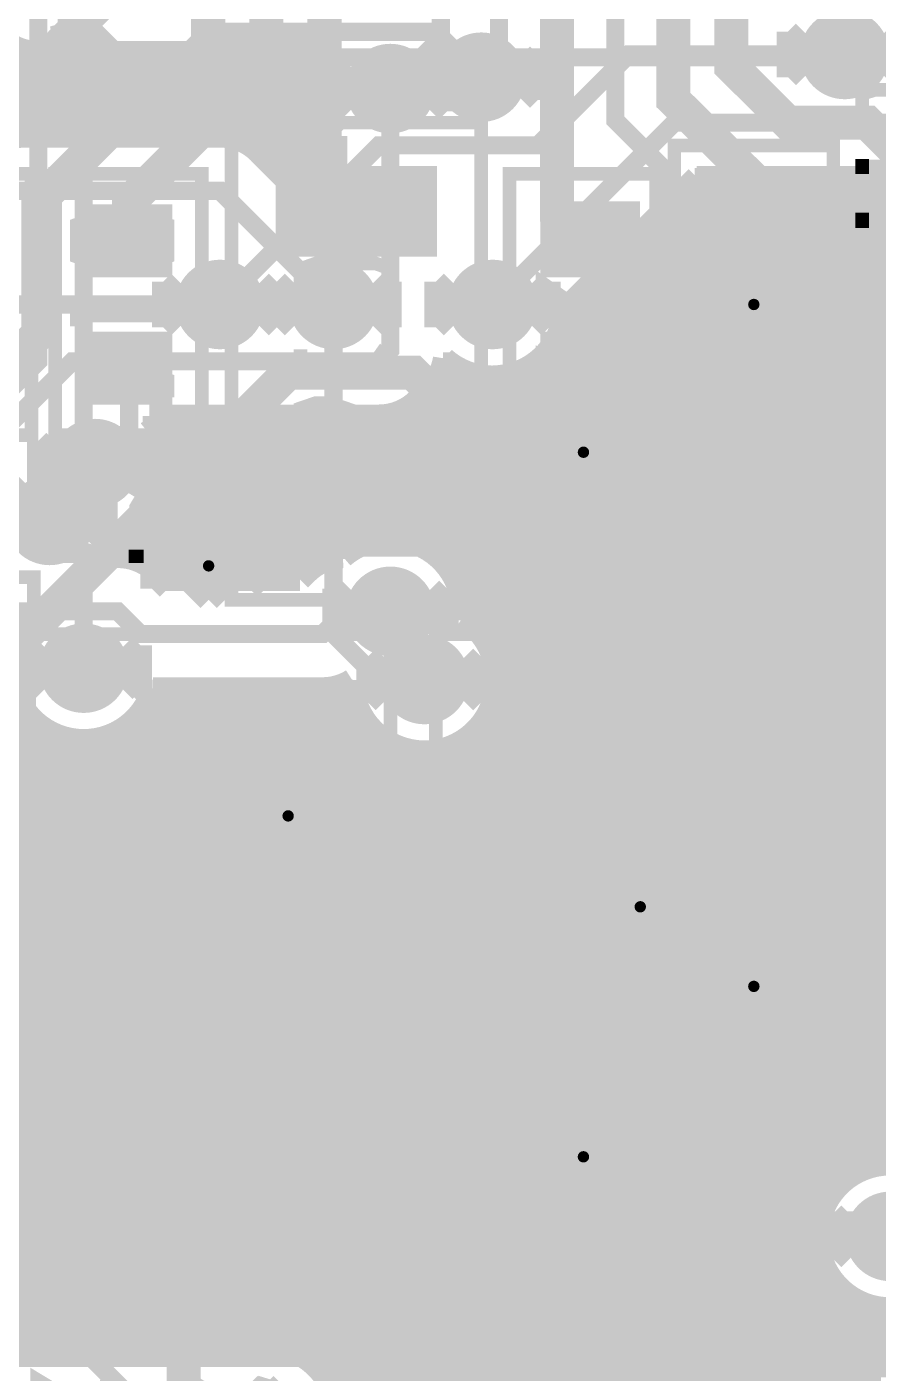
# Model space of a CAD drawing. Extents: x -10 to 131, y -93 to 209.
# Drawn here: x 27.43 to 36.95, y 7.74 to 22.79 of the extents above; entities that cross this region are included whole.
import ezdxf

# ---------------------------------------------------------------- set-up
doc = ezdxf.new("R2010")
doc.units = 0
doc.header["$MEASUREMENT"] = 0
doc.layers.get('0').update_dxf_attribs({"linetype": 'CONTINUOUS'})
for name, color, linetype in [('22-303-0_AST', 7, 'CONTINUOUS'), ('22-303-0_BOT', 2, 'CONTINUOUS'), ('22-303-0_DRD', 6, 'CONTINUOUS'), ('22-303-0_DRL', 1, 'CONTINUOUS'), ('22-303-0_GND', 3, 'CONTINUOUS'), ('22-303-0_IN1', 10, 'CONTINUOUS'), ('22-303-0_SMT', 9, 'CONTINUOUS'), ('22-303-0_SPT', 11, 'CONTINUOUS'), ('22-303-0_SST', 8, 'CONTINUOUS'), ('22-303-0_TOP', 15, 'CONTINUOUS'), ('THRUHOLE_TAP', 2, 'CONTINUOUS')]:
    doc.layers.add(name, color=color, linetype=linetype)

# ---------------------------------------------------------------- blocks, each defined once
blk = doc.blocks.new('ROUND_70')
at = {"const_width": 0.29972}
blk.add_lwpolyline([(-0.14986, 0, 1), (0.14986, 0, 1)], format="xyb", close=True, dxfattribs=at)
blk = doc.blocks.new('ROUND_116')
at = {"const_width": 0.10033}
blk.add_lwpolyline([(-0.050164, 0, 1), (0.050164, 0, 1)], format="xyb", close=True, dxfattribs=at)
blk = doc.blocks.new('ROUND_117')
at = {"const_width": 0.10033}
blk.add_lwpolyline([(-0.050164, 0, 1), (0.050164, 0, 1)], format="xyb", close=True, dxfattribs=at)
blk = doc.blocks.new('ROUND_98')
at = {"const_width": 0.50038}
blk.add_lwpolyline([(-0.25019, 0, 1), (0.25019, 0, 1)], format="xyb", close=True, dxfattribs=at)
blk = doc.blocks.new('ROUND_100')
at = {"const_width": 0.50038}
blk.add_lwpolyline([(-0.25019, 0, 1), (0.25019, 0, 1)], format="xyb", close=True, dxfattribs=at)
blk = doc.blocks.new('ROUND_101')
at = {"const_width": 0.0635}
blk.add_lwpolyline([(-0.03175, 0, 1), (0.03175, 0, 1)], format="xyb", close=True, dxfattribs=at)
blk = doc.blocks.new('RECTANGLE_3')
blk.add_solid([(0.4826, 0.4064), (0.4826, -0.4064), (-0.4826, 0.4064), (-0.4826, -0.4064)])
blk = doc.blocks.new('RECTANGLE_6')
blk.add_solid([(0.63627, 0.51308), (0.63627, -0.51308), (-0.63627, 0.51308), (-0.63627, -0.51308)])
blk = doc.blocks.new('RECTANGLE_8')
blk.add_solid([(0.9017, 0.508), (0.9017, -0.508), (-0.9017, 0.508), (-0.9017, -0.508)])
blk = doc.blocks.new('RECTANGLE_17')
blk.add_solid([(0.635, 0.508), (0.635, -0.508), (-0.635, 0.508), (-0.635, -0.508)])
blk = doc.blocks.new('RECTANGLE_18')
blk.add_solid([(0.25019, 0.40005), (0.25019, -0.40005), (-0.25019, 0.40005), (-0.25019, -0.40005)])
blk = doc.blocks.new('ROUND_108')
at = {"const_width": 0.10033}
blk.add_lwpolyline([(-0.050164, 0, 1), (0.050164, 0, 1)], format="xyb", close=True, dxfattribs=at)

msp = doc.modelspace()

# ---------------------------------------------------------------- linework, layer by layer
at = {"layer": '22-303-0_AST'}
for points, const_width in [([(36.60902, 30.89402), (36.60902, 22.44598), (28.4861, 22.44598), (28.16098, 22.7711), (28.16098, 24.71928), (28.4861, 25.0444), (28.16098, 25.36952), (28.16098, 30.89402), (36.60902, 30.89402)], 0.20066), ([(32.512, 16.383), (32.512, 21.717), (29.718, 21.717), (29.718, 16.383), (32.512, 16.383)], 0.1524), ([(36.449, 17.907), (34.671, 17.907), (34.671, 21.463), (36.449, 21.463), (36.449, 17.907)], 0.1524), ([(25.8445, 21.1455), (25.8445, 18.2245), (27.4828, 18.2245), (27.4828, 21.1455), (25.8445, 21.1455)], 0.1524), ([(27.7495, 21.1455), (27.7495, 18.2245), (29.3878, 18.2245), (29.3878, 21.1455), (27.7495, 21.1455)], 0.1524), ([(32.8295, 21.1455), (32.8295, 18.2245), (34.4678, 18.2245), (34.4678, 21.1455), (32.8295, 21.1455)], 0.1524), ([(33.70326, 20.76196), (33.70326, 20.40636), (33.8709, 20.28952), (34.04108, 20.28952), (34.21126, 20.40636), (34.21126, 20.76196), (33.19526, 20.76196)], 0.1524), ([(28.1559, 20.16252), (27.98826, 20.22094), (27.98826, 20.57654), (28.1559, 20.63496), (28.83408, 20.63496), (29.00426, 20.57654), (29.00426, 20.22094), (28.83408, 20.16252)], 0.1524), ([(35.23234, 20.13458), (35.06216, 20.193), (35.06216, 20.5486), (35.23234, 20.60702), (35.91052, 20.60702), (36.07816, 20.5486), (36.07816, 20.193), (35.91052, 20.13458)], 0.1524), ([(33.70326, 20.46732), (33.19526, 20.28952)], 0.1524), ([(30.66034, 19.66722), (30.49016, 19.72564), (30.49016, 20.08124), (30.66034, 20.1422), (31.33598, 20.1422), (31.50616, 20.08124), (31.50616, 19.72564), (31.33598, 19.66722)], 0.1524), ([(33.19526, 19.45132), (33.19526, 19.92376), (33.8709, 19.45132), (34.04108, 19.45132), (34.21126, 19.50974), (34.21126, 19.86534), (34.04108, 19.92376)], 0.1524), ([(27.98826, 19.44116), (27.98826, 19.67992)], 0.1524), ([(27.98826, 19.56054), (29.00426, 19.56054), (28.83408, 19.67992)], 0.1524), ([(35.06216, 19.41322), (35.06216, 19.65198)], 0.1524), ([(35.06216, 19.5326), (36.07816, 19.5326), (35.91052, 19.65198)], 0.1524), ([(30.49016, 18.9484), (30.49016, 19.18462)], 0.1524), ([(30.49016, 19.06524), (31.50616, 19.06524), (31.33598, 19.18462)], 0.1524), ([(28.32608, 18.60296), (28.32608, 19.07794), (29.00426, 18.84172), (29.00426, 18.72234), (27.98826, 18.72234)], 0.1524), ([(33.19526, 18.61312), (33.19526, 19.08556), (33.8709, 18.61312), (34.04108, 18.61312), (34.21126, 18.67154), (34.21126, 19.02714), (34.04108, 19.08556)], 0.1524), ([(35.06216, 18.6944), (35.06216, 18.93062)], 0.1524), ([(35.06216, 18.81378), (36.07816, 18.81378), (35.91052, 18.93062)], 0.1524), ([(30.99816, 18.52422), (30.99816, 18.16862), (30.82798, 18.1102), (30.66034, 18.1102), (30.49016, 18.16862), (30.49016, 18.52422), (30.66034, 18.58264), (30.82798, 18.58264), (31.50616, 18.34642)], 0.1524), ([(31.496, 11.938), (26.924, 11.938), (26.924, 13.716), (27.178, 13.97), (26.924, 14.224), (26.924, 16.002), (31.496, 16.002), (31.496, 11.938)], 0.1524), ([(32.004, 16.002), (36.576, 16.002), (36.576, 14.224), (36.322, 13.97), (36.576, 13.716), (36.576, 11.938), (32.004, 11.938), (32.004, 16.002)], 0.1524), ([(28.55214, 14.63802), (28.38196, 14.5796), (28.38196, 14.34338), (28.55214, 14.28242), (28.71978, 14.16558), (29.22778, 14.16558), (29.39796, 14.224), (29.39796, 14.5796), (29.22778, 14.63802), (28.55214, 14.63802)], 0.1524), ([(28.71978, 14.4018), (28.38196, 14.16558)], 0.1524), ([(34.10204, 14.3256), (33.93186, 14.26464), (33.93186, 14.02842), (34.10204, 13.97), (34.26968, 13.85062), (34.77768, 13.85062), (34.94786, 13.90904), (34.94786, 14.26464), (34.77768, 14.3256), (34.10204, 14.3256)], 0.1524), ([(34.26968, 14.08684), (33.93186, 13.85062)], 0.1524), ([(28.55214, 13.79982), (28.38196, 13.7414), (28.38196, 13.3858), (28.55214, 13.32738), (28.88996, 13.32738), (29.06014, 13.44422), (29.06014, 13.79982), (29.39796, 13.79982), (29.39796, 13.32738)], 0.1524), ([(34.26968, 13.01242), (34.26968, 13.4874), (34.94786, 13.24864), (34.94786, 13.1318), (33.93186, 13.1318)], 0.1524), ([(32.766, 11.938), (34.544, 11.938), (34.544, 8.382), (32.766, 8.382), (32.766, 11.938)], 0.1524), ([(28.7655, 8.6995), (28.7655, 11.6205), (27.1272, 11.6205), (27.1272, 8.6995), (28.7655, 8.6995)], 0.1524), ([(29.0195, 11.6205), (29.0195, 8.6995), (30.6578, 8.6995), (30.6578, 11.6205), (29.0195, 11.6205)], 0.1524), ([(36.3855, 8.6995), (36.3855, 11.6205), (34.7472, 11.6205), (34.7472, 8.6995), (36.3855, 8.6995)], 0.1524), ([(29.89326, 11.36396), (29.89326, 11.00836), (30.0609, 10.89152), (30.23108, 10.89152), (30.40126, 11.00836), (30.40126, 11.36396), (29.38526, 11.36396)], 0.1524), ([(27.84856, 11.24966), (27.84856, 10.89406), (28.01874, 10.77468), (28.18892, 10.77468), (28.35656, 10.89406), (28.35656, 11.24966), (27.34056, 11.24966)], 0.1524), ([(35.59556, 11.24966), (35.59556, 10.89406), (35.76574, 10.77468), (35.93592, 10.77468), (36.10356, 10.89406), (36.10356, 11.24966), (35.08756, 11.24966)], 0.1524), ([(29.89326, 11.06932), (29.38526, 10.89152)], 0.1524), ([(27.84856, 10.95248), (27.34056, 10.77468)], 0.1524), ([(33.2613, 10.54862), (33.09366, 10.60958), (33.09366, 10.96518), (33.2613, 11.0236), (33.93948, 11.0236), (34.10966, 10.96518), (34.10966, 10.60958), (33.93948, 10.54862)], 0.1524), ([(35.59556, 10.95248), (35.08756, 10.77468)], 0.1524), ([(31.35122, 9.4615), (31.24962, 9.4615), (31.24962, 10.8585), (31.35122, 10.8585)], 0.20066), ([(32.14878, 10.8585), (32.25038, 10.8585), (32.25038, 9.4615), (32.14878, 9.4615)], 0.20066), ([(27.34056, 9.93648), (27.34056, 10.41146), (28.01874, 9.93648), (28.18892, 9.93648), (28.35656, 9.9949), (28.35656, 10.3505), (28.18892, 10.41146)], 0.1524), ([(29.38526, 10.05332), (29.38526, 10.52576), (30.0609, 10.05332), (30.23108, 10.05332), (30.40126, 10.11174), (30.40126, 10.46734), (30.23108, 10.52576)], 0.1524), ([(35.08756, 9.93648), (35.08756, 10.41146), (35.76574, 9.93648), (35.93592, 9.93648), (36.10356, 9.9949), (36.10356, 10.3505), (35.93592, 10.41146)], 0.1524), ([(33.09366, 9.8298), (33.09366, 10.06602)], 0.1524), ([(33.09366, 9.94918), (34.10966, 9.94918), (33.93948, 10.06602)], 0.1524), ([(31.24962, 9.76122), (31.24962, 9.86028), (32.25038, 9.86028), (32.25038, 9.76122), (31.24962, 9.76122)], 0.20066), ([(27.84856, 9.5123), (27.84856, 9.1567), (27.68092, 9.09828), (27.51074, 9.09828), (27.34056, 9.1567), (27.34056, 9.5123), (27.51074, 9.57326), (27.68092, 9.57326), (28.35656, 9.3345)], 0.1524), ([(29.5529, 9.68756), (29.38526, 9.62914), (29.38526, 9.27354), (29.5529, 9.21512), (29.89326, 9.21512), (30.0609, 9.33196), (30.0609, 9.68756), (30.40126, 9.68756), (30.40126, 9.21512)], 0.1524), ([(35.59556, 9.1567), (35.59556, 9.5123), (35.76574, 9.57326), (35.93592, 9.57326), (36.10356, 9.5123), (36.10356, 9.1567), (35.93592, 9.09828), (35.76574, 9.09828), (35.08756, 9.3345)], 0.1524), ([(33.60166, 9.05002), (33.7693, 8.9916), (33.93948, 8.9916), (34.10966, 9.05002), (34.10966, 9.40562), (33.93948, 9.46658), (33.7693, 9.46658), (33.60166, 9.40562), (33.60166, 9.05002), (33.43148, 8.9916), (33.2613, 8.9916), (33.09366, 9.05002), (33.09366, 9.40562), (33.2613, 9.46658), (33.43148, 9.46658), (33.60166, 9.40562)], 0.1524), ([(31.1785, 8.6868), (31.1785, 8.3312), (31.51632, 8.21436), (31.85668, 8.21436), (32.1945, 8.3312), (32.1945, 8.6868)], 0.1524), ([(31.1785, 8.62838), (32.1945, 8.62838)], 0.1524), ([(31.34868, 7.8486), (31.1785, 7.79018), (31.1785, 7.43458), (31.34868, 7.37616), (31.6865, 7.37616), (31.85668, 7.493), (31.85668, 7.8486), (32.1945, 7.8486), (32.1945, 7.37616)], 0.1524)]:
    msp.add_lwpolyline(points, dxfattribs=dict(at, const_width=const_width))
at = {"layer": '22-303-0_BOT'}
for points, const_width in [([(31.496, 16.256), (30.99308, 16.256), (30.73908, 16.002), (28.702, 16.002), (28.448, 16.256), (19.812, 16.256), (18.669, 17.399), (18.669, 23.241)], 0.2032), ([(30.76956, 22.4536), (24.7142, 22.4536)], 0.254), ([(27.4828, 22.50948), (27.4828, 21.5646)], 0.254), ([(30.7975, 22.5044), (27.559, 22.5044)], 0.254), ([(27.7114, 22.5044), (27.7114, 21.5646)], 0.254), ([(27.94, 22.5044), (27.94, 21.5646)], 0.254), ([(28.1686, 22.5044), (28.1686, 21.5646)], 0.254), ([(28.3972, 22.5044), (28.3972, 21.5646)], 0.254), ([(28.6258, 22.5044), (28.6258, 21.5646)], 0.254), ([(28.8544, 22.5044), (28.8544, 21.5646)], 0.254), ([(29.083, 22.5044), (29.083, 21.5646)], 0.254), ([(29.3116, 22.5044), (29.3116, 21.5646)], 0.254), ([(29.5402, 22.5044), (29.5402, 21.5646)], 0.254), ([(29.7688, 22.5044), (29.7688, 21.53666)], 0.254), ([(29.9974, 22.5044), (29.9974, 21.40966)], 0.254), ([(30.226, 22.5044), (30.226, 21.18106)], 0.254), ([(30.4546, 22.5044), (30.4546, 20.95246)], 0.254), ([(30.6832, 22.5044), (30.6832, 20.72386)], 0.254), ([(30.69844, 22.225), (25.01138, 22.225)], 0.254), ([(31.496, 22.098), (31.496, 19.177), (31.369, 19.05), (27.94, 19.05), (27.305, 18.415), (24.765, 18.415), (24.003, 19.177), (24.003, 21.336), (24.384, 21.717)], 0.2032), ([(30.69336, 21.9964), (25.14092, 21.9964)], 0.254), ([(30.7594, 21.7678), (25.18918, 21.7678)], 0.254), ([(37.846, 21.717), (34.671, 21.717), (32.639, 19.685)], 0.2032), ([(29.591, 21.5646), (26.035, 21.5646)], 0.254), ([(30.8864, 21.5392), (29.76372, 21.5392)], 0.254), ([(30.8864, 21.56714), (30.8864, 20.52066)], 0.254), ([(30.0228, 21.3868), (30.8864, 20.52066)], 0.254), ([(30.8864, 21.3106), (30.09646, 21.3106)], 0.254), ([(34.92246, 21.1074), (33.44418, 19.62912)], 0.254), ([(37.31514, 21.1074), (34.92246, 21.1074)], 0.254), ([(35.0266, 21.1074), (35.0266, -17.0815)], 0.254), ([(35.2552, 21.1074), (35.2552, -17.0815)], 0.254), ([(35.4838, 21.1074), (35.4838, -16.0782)], 0.254), ([(35.7124, 21.1074), (35.7124, -15.91056)], 0.254), ([(35.941, 21.1074), (35.941, -15.83944)], 0.254), ([(36.1696, 21.1074), (36.1696, -15.83436)], 0.254), ([(36.3982, 21.1074), (36.3982, 9.69772)], 0.254), ([(36.6268, 21.1074), (36.6268, 9.93648)], 0.254), ([(36.8554, 21.1074), (36.8554, 10.0457)], 0.254), ([(30.8864, 21.082), (30.32506, 21.082)], 0.254), ([(34.798, 20.9804), (34.798, -17.0815)], 0.254), ([(37.34562, 21.082), (34.89706, 21.082)], 0.254), ([(30.861, 19.685), (29.591, 20.955), (26.035, 20.955), (25.273, 20.193)], 0.2032), ([(30.8864, 20.8534), (30.55366, 20.8534)], 0.254), ([(40.04818, 20.8534), (34.66846, 20.8534)], 0.254), ([(34.5694, 20.7518), (34.5694, -17.0815)], 0.254), ([(30.8864, 20.6248), (30.78226, 20.6248)], 0.254), ([(34.3408, 20.5232), (34.3408, -17.0815)], 0.254), ([(39.82974, 20.6248), (34.43986, 20.6248)], 0.254), ([(39.73068, 20.3962), (34.21126, 20.3962)], 0.254), ([(34.1122, 20.2946), (34.1122, -17.0815)], 0.254), ([(33.8836, 20.066), (33.8836, -17.0815)], 0.254), ([(39.70528, 20.1676), (33.98266, 20.1676)], 0.254), ([(39.74592, 19.939), (33.75406, 19.939)], 0.254), ([(33.655, 19.8374), (33.655, -17.0815)], 0.254), ([(29.591, 19.685), (25.908, 19.685), (25.4, 19.177), (25.273, 19.177)], 0.2032), ([(39.8653, 19.7104), (33.52546, 19.7104)], 0.254), ([(38.05428, 19.4818), (33.42132, 19.4818)], 0.254), ([(33.4264, 19.50466), (33.4264, 2.72034)], 0.254), ([(37.81552, 19.2532), (33.32226, 19.2532)], 0.254), ([(32.17418, 19.0246), (32.08528, 19.0246)], 0.254), ([(37.7063, 19.0246), (33.10382, 19.0246)], 0.254), ([(33.1978, 19.1008), (33.1978, 3.12166)], 0.254), ([(32.0548, 18.93316), (32.0548, 16.83766)], 0.254), ([(32.2834, 18.95856), (32.2834, 16.43634)], 0.254), ([(32.512, 18.88744), (32.512, 15.99184)], 0.254), ([(32.7406, 18.88236), (32.7406, 3.3401)], 0.254), ([(32.9692, 18.9484), (32.9692, 3.2766)], 0.254), ([(31.9278, 18.7452), (31.8008, 18.6182)], 0.254), ([(37.67328, 18.796), (31.97098, 18.796)], 0.254), ([(37.7063, 18.5674), (31.73984, 18.5674)], 0.254), ([(31.8262, 18.6436), (31.8262, 16.9926)], 0.254), ([(31.369, 18.4404), (28.80106, 18.4404)], 0.254), ([(28.8544, 18.4404), (28.8544, 18.37182)], 0.254), ([(29.083, 18.4404), (29.083, 16.6116)], 0.254), ([(29.3116, 18.4404), (29.3116, 16.6116)], 0.254), ([(29.5402, 18.4404), (29.5402, 16.6116)], 0.254), ([(29.7688, 18.4404), (29.7688, 16.6116)], 0.254), ([(29.9974, 18.4404), (29.9974, 16.6116)], 0.254), ([(30.226, 18.4404), (30.226, 16.6116)], 0.254), ([(30.4546, 18.4404), (30.4546, 16.6116)], 0.254), ([(30.6832, 18.4404), (30.6832, 16.78178)], 0.254), ([(30.9118, 18.4404), (30.9118, 16.86052)], 0.254), ([(31.1404, 18.4404), (31.1404, 16.9799)], 0.254), ([(31.369, 18.4404), (31.369, 17.05356)], 0.254), ([(31.5976, 18.48358), (31.5976, 17.0561)], 0.254), ([(37.81552, 18.3388), (28.87726, 18.3388)], 0.254), ([(38.05428, 18.1102), (28.97632, 18.1102)], 0.254), ([(50.8508, 17.8816), (29.00172, 17.8816)], 0.254), ([(39.73576, 17.653), (28.96108, 17.653)], 0.254), ([(39.39794, 17.4244), (28.8417, 17.4244)], 0.254), ([(28.8544, 17.44218), (28.8544, 16.71066)], 0.254), ([(39.2557, 17.1958), (28.57754, 17.1958)], 0.254), ([(28.6258, 17.22374), (28.6258, 16.83766)], 0.254), ([(28.3972, 16.88846), (28.3972, 16.8656)], 0.254), ([(31.11246, 16.9672), (28.43276, 16.9672)], 0.254), ([(39.19982, 16.9672), (31.87954, 16.9672)], 0.254), ([(28.448, 16.8656), (28.3845, 16.8656)], 0.254), ([(30.6197, 16.7386), (28.81884, 16.7386)], 0.254), ([(39.21252, 16.7386), (32.1437, 16.7386)], 0.254), ([(28.8798, 16.6878), (28.95346, 16.6116)], 0.254), ([(30.48508, 16.6116), (28.95346, 16.6116)], 0.254), ([(30.56128, 16.6878), (30.48508, 16.6116)], 0.254), ([(39.29126, 16.51), (32.26308, 16.51)], 0.254), ([(39.47414, 16.2814), (32.30372, 16.2814)], 0.254), ([(52.6796, 16.0528), (32.45866, 16.0528)], 0.254), ([(52.9082, 15.8242), (32.6136, 15.8242)], 0.254), ([(43.22826, 15.5956), (32.6771, 15.5956)], 0.254), ([(30.73908, 15.3924), (28.8417, 15.3924)], 0.254), ([(28.8544, 15.3924), (28.8544, 7.9756)], 0.254), ([(29.083, 15.3924), (29.083, 7.9756)], 0.254), ([(29.3116, 15.3924), (29.3116, 7.9756)], 0.254), ([(29.5402, 15.3924), (29.5402, 7.9756)], 0.254), ([(29.7688, 15.3924), (29.7688, 7.9756)], 0.254), ([(29.9974, 15.3924), (29.9974, 8.0391)], 0.254), ([(30.226, 15.3924), (30.226, 8.03656)], 0.254), ([(30.4546, 15.3924), (30.4546, 7.9629)], 0.254), ([(30.6832, 15.3924), (30.6832, 7.79526)], 0.254), ([(30.9118, 15.4178), (30.9118, 6.26872)], 0.254), ([(31.07944, 15.367), (28.83408, 15.367)], 0.254), ([(41.40962, 15.367), (32.67456, 15.367)], 0.254), ([(27.4193, 15.1384), (22.15896, 15.1384)], 0.254), ([(31.15056, 15.1384), (28.7147, 15.1384)], 0.254), ([(31.1404, 15.16126), (31.1404, 3.83032)], 0.254), ([(41.2115, 15.1384), (32.6009, 15.1384)], 0.254), ([(27.4828, 15.0622), (27.4828, 7.9756)], 0.254), ([(28.6258, 15.0368), (28.6258, 7.9756)], 0.254), ([(32.512, 14.99362), (32.512, 3.5687)], 0.254), ([(27.68346, 14.9098), (22.01926, 14.9098)], 0.254), ([(27.7114, 14.89456), (27.7114, 7.9756)], 0.254), ([(27.94, 14.82344), (27.94, 7.9756)], 0.254), ([(28.1686, 14.81836), (28.1686, 7.9756)], 0.254), ([(28.3972, 14.8844), (28.3972, 7.9756)], 0.254), ([(31.3182, 14.9098), (28.45054, 14.9098)], 0.254), ([(31.369, 14.86662), (31.369, 4.0132)], 0.254), ([(32.2834, 14.7955), (32.2834, 3.90906)], 0.254), ([(41.1226, 14.9098), (32.43326, 14.9098)], 0.254), ([(41.10228, 14.6812), (22.10054, 14.6812)], 0.254), ([(31.5976, 14.73454), (31.5976, 4.09448)], 0.254), ([(31.8262, 14.68628), (31.8262, 4.10464)], 0.254), ([(32.0548, 14.7066), (32.0548, 4.04876)], 0.254), ([(41.15054, 14.4526), (22.3647, 14.4526)], 0.254), ([(41.28262, 14.224), (22.48408, 14.224)], 0.254), ([(41.57726, 13.9954), (22.52472, 13.9954)], 0.254), ([(42.9514, 13.7668), (22.49932, 13.7668)], 0.254), ([(42.9514, 13.5382), (22.40026, 13.5382)], 0.254), ([(42.9514, 13.3096), (22.18182, 13.3096)], 0.254), ([(42.9514, 13.081), (15.21206, 13.081)], 0.254), ([(42.9514, 12.8524), (14.98346, 12.8524)], 0.254), ([(42.9514, 12.6238), (14.75486, 12.6238)], 0.254), ([(42.9514, 12.3952), (14.46784, 12.3952)], 0.254), ([(39.03726, 12.1666), (13.64234, 12.1666)], 0.254), ([(38.74262, 11.938), (8.22706, 11.938)], 0.254), ([(38.61054, 11.7094), (8.45566, 11.7094)], 0.254), ([(38.56228, 11.4808), (8.68426, 11.4808)], 0.254), ([(38.5826, 11.2522), (8.91286, 11.2522)], 0.254), ([(38.6715, 11.0236), (9.14146, 11.0236)], 0.254), ([(38.86962, 10.795), (26.53284, 10.795)], 0.254), ([(42.9514, 10.5664), (26.7335, 10.5664)], 0.254), ([(42.9514, 10.3378), (26.8224, 10.3378)], 0.254), ([(42.9514, 10.1092), (26.84018, 10.1092)], 0.254), ([(36.55314, 9.8806), (26.79192, 9.8806)], 0.254), ([(36.37026, 9.652), (26.66238, 9.652)], 0.254), ([(36.29152, 9.4234), (26.3652, 9.4234)], 0.254), ([(36.27882, 9.1948), (23.31466, 9.1948)], 0.254), ([(36.3347, 8.9662), (23.4696, 8.9662)], 0.254), ([(36.3982, 8.84428), (36.3982, -15.9004)], 0.254), ([(36.47694, 8.7376), (23.5331, 8.7376)], 0.254), ([(36.6268, 8.60552), (36.6268, -16.0528)], 0.254), ([(36.81476, 8.509), (23.53056, 8.509)], 0.254), ([(36.8554, 8.4963), (36.8554, -16.45666)], 0.254), ([(42.9514, 8.2804), (23.4569, 8.2804)], 0.254), ([(42.9514, 8.0518), (23.28926, 8.0518)], 0.254), ([(29.76626, 7.9756), (23.19782, 7.9756)], 0.254), ([(42.9514, 7.8232), (30.65526, 7.8232)], 0.254)]:
    msp.add_lwpolyline(points, dxfattribs=dict(at, const_width=const_width))
at = {"layer": '22-303-0_BOT', "const_width": 0.254}
for points in [[(27.1272, 22.6822, 0.1989124), (27.559, 22.50334)], [(30.7975, 22.5044, 0.1325032), (30.68788, 22.098)], [(30.68828, 22.098, 0.181057), (30.88687, 21.56755)], [(30.0228, 21.3868, 0.1989124), (29.591, 21.56566)], [(30.0228, 21.3868, 0.1989124), (29.591, 21.56566)], [(32.639, 18.87728, 0.394063), (33.44418, 19.62912)], [(31.9278, 18.7452, 0.1589511), (32.09935, 19.08281)], [(32.09798, 19.08302, 0.1851004), (32.639, 18.87563)], [(31.369, 18.4404, 0.1989118), (31.80005, 18.61895)], [(31.369, 18.4404, 0.1989118), (31.80005, 18.61895)], [(29.00172, 17.907, 0.1822016), (28.80077, 18.44014)], [(28.48356, 17.15262, 0.3105145), (29.00172, 17.907)], [(28.3845, 16.8656, 0.0948738), (28.48522, 17.15237)], [(31.496, 17.06372, 0.1810574), (30.96555, 16.86513)], [(32.30372, 16.256, 0.4142136), (31.496, 17.06372)], [(28.8798, 16.6878, 0.1989124), (28.448, 16.86666)], [(28.8798, 16.6878, 0.1989124), (28.448, 16.86666)], [(30.96514, 16.8656, 0.1870361), (30.56157, 16.6875)], [(30.96514, 16.8656, 0.1870361), (30.56157, 16.6875)], [(32.68472, 15.494, 0.2609961), (32.2989, 16.18277)], [(32.30118, 16.18234, 0.0228111), (32.30454, 16.256)], [(27.25928, 15.621, 0.4142136), (28.067, 14.81328)], [(28.067, 14.81328, 0.33246), (28.8417, 15.3924)], [(30.73908, 15.3924, 0.1439411), (31.06898, 15.48938)], [(30.73908, 15.3924, 0.1439411), (31.06898, 15.48938)], [(31.06928, 15.48892, 0.4123734), (31.877, 14.68628)], [(31.877, 14.68628, 0.4142136), (32.68472, 15.494)], [(37.084, 10.07872, 0.4142136), (36.27628, 9.271)], [(36.27628, 9.271, 0.4142136), (37.084, 8.46328)], [(30.099, 8.04672, 0.1064716), (29.76648, 7.9751)], [(30.90672, 7.239, 0.4142136), (30.099, 8.04672)]]:
    msp.add_lwpolyline(points, format="xyb", dxfattribs=at)
at = {"layer": '22-303-0_DRD', "const_width": 0.254}
for points in [[(35.941, 22.225), (36.576, 22.86)], [(36.576, 22.86), (37.211, 22.225)], [(31.877, 21.971), (32.512, 22.606)], [(32.512, 22.606), (33.147, 21.971)], [(35.941, 22.733), (35.941, 22.225)], [(36.576, 22.098), (35.941, 22.733)], [(37.211, 22.733), (36.576, 22.098)], [(30.861, 21.844), (31.496, 22.479)], [(31.496, 22.479), (32.131, 21.844)], [(31.877, 22.479), (31.877, 21.971)], [(32.512, 21.844), (31.877, 22.479)], [(33.147, 22.479), (32.512, 21.844)], [(33.147, 21.971), (33.147, 22.479)], [(30.861, 22.352), (30.861, 21.844)], [(31.496, 21.717), (30.861, 22.352)], [(32.131, 22.352), (31.496, 21.717)], [(32.131, 21.844), (32.131, 22.352)], [(28.956, 19.431), (29.591, 20.066)], [(29.591, 20.066), (30.226, 19.431)], [(30.226, 19.431), (30.861, 20.066)], [(30.861, 20.066), (31.496, 19.431)], [(32.004, 19.431), (32.639, 20.066)], [(32.639, 20.066), (33.274, 19.431)], [(34.925, 19.431), (35.56, 20.066)], [(34.925, 19.431), (35.56, 20.066)], [(34.925, 19.431), (35.56, 20.066)], [(35.56, 20.066), (36.195, 19.431)], [(35.56, 20.066), (36.195, 19.431)], [(35.56, 20.066), (36.195, 19.431)], [(28.956, 19.939), (28.956, 19.431)], [(29.591, 19.304), (28.956, 19.939)], [(30.226, 19.939), (29.591, 19.304)], [(30.226, 19.431), (30.226, 19.939)], [(30.226, 19.939), (30.226, 19.431)], [(30.861, 19.304), (30.226, 19.939)], [(31.496, 19.939), (30.861, 19.304)], [(31.496, 19.431), (31.496, 19.939)], [(32.004, 19.939), (32.004, 19.431)], [(32.639, 19.304), (32.004, 19.939)], [(33.274, 19.939), (32.639, 19.304)], [(33.274, 19.431), (33.274, 19.939)], [(34.925, 19.939), (34.925, 19.431)], [(35.56, 19.304), (34.925, 19.939)], [(34.925, 19.939), (34.925, 19.431)], [(35.56, 19.304), (34.925, 19.939)], [(34.925, 19.939), (34.925, 19.431)], [(35.56, 19.304), (34.925, 19.939)], [(36.195, 19.939), (35.56, 19.304)], [(36.195, 19.939), (35.56, 19.304)], [(36.195, 19.939), (35.56, 19.304)], [(36.195, 19.431), (36.195, 19.939)], [(36.195, 19.431), (36.195, 19.939)], [(36.195, 19.431), (36.195, 19.939)], [(33.02, 17.78), (33.655, 18.415)], [(33.02, 17.78), (33.655, 18.415)], [(33.655, 18.415), (34.29, 17.78)], [(33.655, 18.415), (34.29, 17.78)], [(27.559, 17.653), (28.194, 18.288)], [(28.194, 18.288), (28.829, 17.653)], [(33.02, 18.288), (33.02, 17.78)], [(33.655, 17.653), (33.02, 18.288)], [(33.02, 18.288), (33.02, 17.78)], [(33.655, 17.653), (33.02, 18.288)], [(34.29, 18.288), (33.655, 17.653)], [(34.29, 18.288), (33.655, 17.653)], [(34.29, 17.78), (34.29, 18.288)], [(34.29, 17.78), (34.29, 18.288)], [(27.559, 18.161), (27.559, 17.653)], [(28.194, 17.526), (27.559, 18.161)], [(28.829, 18.161), (28.194, 17.526)], [(28.829, 17.653), (28.829, 18.161)], [(27.051, 17.018), (27.686, 17.653)], [(27.686, 17.653), (28.321, 17.018)], [(27.686, 16.891), (27.051, 17.526)], [(28.321, 17.526), (27.686, 16.891)], [(28.321, 17.018), (28.321, 17.526)], [(28.829, 16.51), (29.464, 17.145)], [(28.829, 16.51), (29.464, 17.145)], [(28.829, 16.51), (29.464, 17.145)], [(29.464, 17.145), (30.099, 16.51)], [(29.464, 17.145), (30.099, 16.51)], [(29.464, 17.145), (30.099, 16.51)], [(28.829, 17.018), (28.829, 16.51)], [(29.464, 16.383), (28.829, 17.018)], [(28.829, 17.018), (28.829, 16.51)], [(29.464, 16.383), (28.829, 17.018)], [(28.829, 17.018), (28.829, 16.51)], [(29.464, 16.383), (28.829, 17.018)], [(30.099, 17.018), (29.464, 16.383)], [(30.099, 17.018), (29.464, 16.383)], [(30.099, 17.018), (29.464, 16.383)], [(30.099, 16.51), (30.099, 17.018)], [(30.099, 16.51), (30.099, 17.018)], [(30.099, 16.51), (30.099, 17.018)], [(30.861, 16.002), (31.496, 16.637)], [(31.496, 16.637), (32.131, 16.002)], [(30.861, 16.51), (30.861, 16.002)], [(31.496, 15.875), (30.861, 16.51)], [(32.131, 16.51), (31.496, 15.875)], [(32.131, 16.002), (32.131, 16.51)], [(27.432, 15.367), (28.067, 16.002)], [(28.067, 16.002), (28.702, 15.367)], [(27.432, 15.875), (27.432, 15.367)], [(28.067, 15.24), (27.432, 15.875)], [(28.702, 15.875), (28.067, 15.24)], [(28.702, 15.367), (28.702, 15.875)], [(31.242, 15.24), (31.877, 15.875)], [(31.877, 15.875), (32.512, 15.24)], [(31.242, 15.748), (31.242, 15.24)], [(31.877, 15.113), (31.242, 15.748)], [(32.512, 15.748), (31.877, 15.113)], [(32.512, 15.24), (32.512, 15.748)], [(29.718, 13.716), (30.353, 14.351)], [(29.718, 13.716), (30.353, 14.351)], [(30.353, 14.351), (30.988, 13.716)], [(30.353, 14.351), (30.988, 13.716)], [(29.718, 14.224), (29.718, 13.716)], [(30.353, 13.589), (29.718, 14.224)], [(29.718, 14.224), (29.718, 13.716)], [(30.353, 13.589), (29.718, 14.224)], [(30.988, 14.224), (30.353, 13.589)], [(30.988, 14.224), (30.353, 13.589)], [(30.988, 13.716), (30.988, 14.224)], [(30.988, 13.716), (30.988, 14.224)], [(33.655, 12.7), (34.29, 13.335)], [(33.655, 12.7), (34.29, 13.335)], [(34.29, 13.335), (34.925, 12.7)], [(34.29, 13.335), (34.925, 12.7)], [(33.655, 13.208), (33.655, 12.7)], [(34.29, 12.573), (33.655, 13.208)], [(33.655, 13.208), (33.655, 12.7)], [(34.29, 12.573), (33.655, 13.208)], [(34.925, 13.208), (34.29, 12.573)], [(34.925, 13.208), (34.29, 12.573)], [(34.925, 12.7), (34.925, 13.208)], [(34.925, 12.7), (34.925, 13.208)], [(34.925, 11.811), (35.56, 12.446)], [(34.925, 11.811), (35.56, 12.446)], [(34.925, 11.811), (35.56, 12.446)], [(35.56, 12.446), (36.195, 11.811)], [(35.56, 12.446), (36.195, 11.811)], [(35.56, 12.446), (36.195, 11.811)], [(34.925, 12.319), (34.925, 11.811)], [(35.56, 11.684), (34.925, 12.319)], [(34.925, 12.319), (34.925, 11.811)], [(35.56, 11.684), (34.925, 12.319)], [(34.925, 12.319), (34.925, 11.811)], [(35.56, 11.684), (34.925, 12.319)], [(36.195, 12.319), (35.56, 11.684)], [(36.195, 12.319), (35.56, 11.684)], [(36.195, 12.319), (35.56, 11.684)], [(36.195, 11.811), (36.195, 12.319)], [(36.195, 11.811), (36.195, 12.319)], [(36.195, 11.811), (36.195, 12.319)], [(33.02, 9.906), (33.655, 10.541)], [(33.02, 10.414), (33.02, 9.906)], [(33.655, 9.779), (33.02, 10.414)], [(33.655, 10.541), (34.29, 9.906)], [(34.29, 10.414), (33.655, 9.779)], [(34.29, 9.906), (34.29, 10.414)], [(36.449, 9.017), (37.084, 9.652)], [(36.449, 9.525), (36.449, 9.017)], [(37.084, 8.89), (36.449, 9.525)], [(29.464, 6.985), (30.099, 7.62)], [(30.099, 7.62), (30.734, 6.985)]]:
    msp.add_lwpolyline(points, dxfattribs=at)
at = {"layer": '22-303-0_IN1', "const_width": 0.2032}
for points in [[(26.797, 33.02), (27.813, 33.02), (29.083, 31.75), (29.083, 23.241), (29.591, 22.733), (32.004, 22.733), (32.512, 22.225)], [(28.067, 31.877), (27.305, 31.115), (27.305, 27.178), (28.448, 26.035), (28.448, 24.257), (28.067, 23.876), (28.067, 18.034), (28.194, 17.907)], [(30.226, 5.842), (27.432, 8.636), (27.432, 16.002), (27.051, 16.383), (27.051, 18.542), (27.559, 19.05), (27.559, 24.13), (27.051, 24.638), (27.051, 26.543)], [(36.576, 22.479), (34.163, 22.479), (33.147, 21.463), (31.369, 21.463), (29.591, 19.685)], [(31.877, 15.494), (31.37408, 15.494), (31.24708, 15.621), (31.242, 15.621), (30.861, 16.002), (30.861, 19.685)], [(28.067, 15.621), (28.067, 16.891), (27.686, 17.272)]]:
    msp.add_lwpolyline(points, dxfattribs=at)
at = {"layer": '22-303-0_SST'}
for points, const_width in [([(36.60902, 30.89402), (28.16098, 30.89402), (28.16098, 25.36952), (28.4861, 25.0444), (28.16098, 24.71928), (28.16098, 22.7711), (28.4861, 22.44598), (36.60902, 22.44598), (36.60902, 30.89402)], 0.20066), ([(27.14752, 22.71776), (27.00782, 22.76094), (27.00782, 23.01494), (27.14752, 23.05812), (27.7114, 23.05812), (27.85364, 23.01494), (27.85364, 22.76094), (27.7114, 22.71776)], 0.1524), ([(27.00782, 22.20214), (27.85364, 22.20214), (27.7114, 22.28596)], 0.1524), ([(36.91128, 21.7424), (36.77158, 21.78558), (36.77158, 22.03958), (36.91128, 22.08276), (37.47516, 22.08276), (37.6174, 22.03958), (37.6174, 21.78558), (37.47516, 21.7424)], 0.1524), ([(27.28976, 21.43252), (27.28976, 21.77034), (27.85364, 21.6027), (27.85364, 21.51634), (27.00782, 21.51634)], 0.1524), ([(32.512, 16.383), (29.718, 16.383), (29.718, 21.717), (32.512, 21.717), (32.512, 16.383)], 0.1524), ([(36.449, 17.907), (36.449, 21.463), (34.671, 21.463), (34.671, 17.907), (36.449, 17.907)], 0.1524), ([(36.77158, 21.14296), (36.77158, 21.3106)], 0.1524), ([(36.77158, 21.22678), (37.6174, 21.22678), (37.47516, 21.3106)], 0.1524), ([(25.8445, 21.1455), (25.8445, 18.2245), (27.4828, 18.2245), (27.4828, 21.1455), (25.8445, 21.1455)], 0.1524), ([(27.7495, 21.1455), (27.7495, 18.2245), (29.3878, 18.2245), (29.3878, 21.1455), (27.7495, 21.1455)], 0.1524), ([(32.8295, 21.1455), (32.8295, 18.2245), (34.4678, 18.2245), (34.4678, 21.1455), (32.8295, 21.1455)], 0.1524), ([(36.77158, 20.54098), (36.77158, 20.71116)], 0.1524), ([(36.77158, 20.62734), (37.6174, 20.62734), (37.47516, 20.71116)], 0.1524), ([(33.52546, 17.97812), (33.52546, 17.72412), (33.6677, 17.63776), (33.8074, 17.63776), (33.94964, 17.72412), (33.94964, 17.97812), (33.10382, 17.97812)], 0.1524), ([(28.65374, 16.87068), (28.65374, 17.7165), (28.56992, 17.5768)], 0.1524), ([(28.13812, 17.01038), (28.09494, 16.87068), (27.84094, 16.87068), (27.79776, 17.01038), (27.79776, 17.5768), (27.84094, 17.7165), (28.09494, 17.7165), (28.13812, 17.5768)], 0.1524), ([(29.12618, 17.29232), (29.38018, 17.29232), (29.42336, 17.15262), (29.42336, 17.01038), (29.38018, 16.87068), (29.12618, 16.87068), (29.08554, 17.01038), (29.08554, 17.15262), (29.25318, 17.7165)], 0.1524), ([(33.52546, 17.76476), (33.10382, 17.63776)], 0.1524), ([(35.39998, 17.39138), (35.25774, 17.3482), (35.25774, 17.17802), (35.39998, 17.13738), (35.53968, 17.05102), (35.96386, 17.05102), (36.1061, 17.0942), (36.1061, 17.3482), (35.96386, 17.39138), (35.39998, 17.39138)], 0.1524), ([(26.80208, 17.3228), (26.65984, 17.28216), (26.65984, 17.11198), (26.80208, 17.0688), (26.94178, 16.98498), (27.36596, 16.98498), (27.5082, 17.02816), (27.5082, 17.28216), (27.36596, 17.3228), (26.80208, 17.3228)], 0.1524), ([(33.10382, 16.95196), (33.10382, 17.29232), (33.6677, 16.95196), (33.8074, 16.95196), (33.94964, 16.99514), (33.94964, 17.24914), (33.8074, 17.29232)], 0.1524), ([(35.53968, 17.2212), (35.25774, 17.05102)], 0.1524), ([(28.73756, 16.87068), (28.56992, 16.87068)], 0.1524), ([(26.80208, 16.637), (26.65984, 16.59636), (26.65984, 16.34236), (26.80208, 16.29918), (27.08402, 16.29918), (27.22372, 16.383), (27.22372, 16.637), (27.5082, 16.637), (27.5082, 16.29918)], 0.1524), ([(33.10382, 16.26616), (33.10382, 16.60652), (33.6677, 16.26616), (33.8074, 16.26616), (33.94964, 16.30934), (33.94964, 16.56334), (33.8074, 16.60652)], 0.1524), ([(35.53968, 16.36522), (35.53968, 16.70558), (36.1061, 16.5354), (36.1061, 16.45158), (35.25774, 16.45158)], 0.1524), ([(31.496, 11.938), (31.496, 16.002), (26.924, 16.002), (26.924, 14.224), (27.178, 13.97), (26.924, 13.716), (26.924, 11.938), (31.496, 11.938)], 0.1524), ([(32.004, 16.002), (32.004, 11.938), (36.576, 11.938), (36.576, 13.716), (36.322, 13.97), (36.576, 14.224), (36.576, 16.002), (32.004, 16.002)], 0.1524), ([(32.766, 11.938), (32.766, 8.382), (34.544, 8.382), (34.544, 11.938), (32.766, 11.938)], 0.1524), ([(28.7655, 8.6995), (28.7655, 11.6205), (27.1272, 11.6205), (27.1272, 8.6995), (28.7655, 8.6995)], 0.1524), ([(29.0195, 11.6205), (29.0195, 8.6995), (30.6578, 8.6995), (30.6578, 11.6205), (29.0195, 11.6205)], 0.1524), ([(36.3855, 8.6995), (36.3855, 11.6205), (34.7472, 11.6205), (34.7472, 8.6995), (36.3855, 8.6995)], 0.1524), ([(31.35122, 10.8585), (31.24962, 10.8585), (31.24962, 9.4615), (31.35122, 9.4615)], 0.1524), ([(32.14878, 9.4615), (32.25038, 9.4615), (32.25038, 10.8585), (32.14878, 10.8585)], 0.1524), ([(31.24962, 9.76122), (31.24962, 9.86028), (32.25038, 9.86028), (32.25038, 9.76122), (31.24962, 9.76122)], 0.1524), ([(27.97048, 8.35406), (27.97048, 8.10006), (28.11018, 8.0137), (28.25242, 8.0137), (28.39212, 8.10006), (28.39212, 8.35406), (27.5463, 8.35406)], 0.1524), ([(29.71546, 8.32612), (29.71546, 8.07212), (29.8577, 7.98576), (29.9974, 7.98576), (30.13964, 8.07212), (30.13964, 8.32612), (29.29382, 8.32612)], 0.1524), ([(31.33598, 8.255), (31.33598, 8.001), (31.61792, 7.91718), (31.89986, 7.91718), (32.1818, 8.001), (32.1818, 8.255)], 0.1524), ([(31.33598, 8.21436), (32.1818, 8.21436)], 0.1524), ([(35.46348, 8.22706), (35.46348, 7.97306), (35.60318, 7.8867), (35.74542, 7.8867), (35.88512, 7.97306), (35.88512, 8.22706), (35.0393, 8.22706)], 0.1524), ([(27.97048, 8.1407), (27.5463, 8.0137)], 0.1524), ([(29.71546, 8.11276), (29.29382, 7.98576)], 0.1524), ([(33.41624, 7.59206), (33.27654, 7.63524), (33.27654, 7.88924), (33.41624, 7.93242), (33.98266, 7.93242), (34.12236, 7.88924), (34.12236, 7.63524), (33.98266, 7.59206)], 0.1524), ([(35.46348, 8.0137), (35.0393, 7.8867)], 0.1524), ([(27.5463, 7.3279), (27.5463, 7.66826), (28.11018, 7.3279), (28.25242, 7.3279), (28.39212, 7.37108), (28.39212, 7.62508), (28.25242, 7.66826)], 0.1524), ([(29.29382, 7.29996), (29.29382, 7.64032), (29.8577, 7.29996), (29.9974, 7.29996), (30.13964, 7.34314), (30.13964, 7.59714), (29.9974, 7.64032)], 0.1524)]:
    msp.add_lwpolyline(points, dxfattribs=dict(at, const_width=const_width))
at = {"layer": '22-303-0_TOP'}
for points, const_width in [([(52.959, 23.876), (52.959, 23.749), (47.752, 23.749), (46.228, 22.225), (38.989, 22.225), (38.735, 22.479), (36.576, 22.479)], 0.2032), ([(26.67, 20.3962), (26.67, 21.463), (28.81122, 23.60422), (28.81122, 23.61946)], 0.381), ([(26.67, 18.9738), (27.178, 18.9738), (27.559, 19.3548), (27.559, 20.828), (29.083, 22.352), (29.20492, 22.352), (29.45892, 22.606), (29.45892, 23.61946)], 0.381), ([(28.575, 20.3962), (28.575, 20.828), (30.10916, 22.36216), (30.10916, 23.61946)], 0.381), ([(31.115, 20.7264), (31.115, 20.828), (30.7594, 21.1836), (30.7594, 23.61946)], 0.381), ([(33.36036, 23.61946), (33.36036, 20.69084), (33.655, 20.3962)], 0.381), ([(35.56, 20.701), (35.56, 21.082), (34.66084, 21.971), (34.66084, 23.61946)], 0.381), ([(35.30854, 23.61946), (35.30854, 22.34692), (35.941, 21.717), (36.83, 21.717), (37.56914, 20.97786), (37.56914, 19.71548)], 0.381), ([(32.05988, 23.61946), (32.05988, 22.66188), (31.496, 22.098)], 0.2032), ([(32.512, 22.225), (32.71012, 22.42312), (32.71012, 23.61946)], 0.2032), ([(32.639, 19.685), (34.29, 19.685), (34.544, 19.939), (34.544, 21.209), (34.0106, 21.7424), (34.0106, 23.61946)], 0.2032), ([(27.686, 17.272), (27.178, 17.78), (22.86, 17.78), (20.447, 20.193), (20.447, 21.844), (20.07362, 22.21484), (20.07362, 22.98446)], 0.2032), ([(37.56914, 18.415), (36.703, 19.28114), (36.703, 19.812), (35.814, 20.701), (35.56, 20.701)], 0.381), ([(35.56, 18.669), (35.56, 19.685)], 0.381), ([(35.56, 19.685), (35.56, 18.669)], 0.381), ([(35.56, 18.669), (35.56, 19.685)], 0.381), ([(25.273, 13.589), (26.67, 14.986), (26.67, 15.24), (30.353, 18.923), (31.75, 18.923), (33.401, 17.272), (38.1, 17.272), (39.243, 18.415), (39.37, 18.415)], 0.381), ([(51.9938, 19.05), (51.054, 19.05), (49.53, 17.526), (39.751, 17.526), (38.989, 16.764), (34.163, 16.764), (33.655, 16.256), (31.496, 16.256)], 0.2032), ([(33.655, 18.034), (33.655, 18.9738)], 0.381), ([(33.655, 18.9738), (33.655, 18.034)], 0.381), ([(28.194, 17.907), (28.575, 18.288), (28.575, 18.9738)], 0.2032), ([(29.464, 16.764), (30.0736, 17.3736), (31.115, 17.3736)], 0.381), ([(31.115, 17.3736), (30.0736, 17.3736), (29.464, 16.764)], 0.381), ([(29.464, 16.764), (30.0736, 17.3736), (31.115, 17.3736)], 0.381), ([(33.147, 14.986), (34.417, 16.256), (39.0652, 16.256), (40.005, 15.3162)], 0.381), ([(30.353, 12.954), (30.226, 12.954), (29.21, 13.97), (29.21, 14.859), (28.448, 15.621), (28.067, 15.621)], 0.2032), ([(33.147, 14.986), (32.639, 15.494), (31.877, 15.494)], 0.2032), ([(30.353, 12.954), (31.369, 13.97), (34.163, 13.97), (34.29, 14.097), (34.29, 14.986), (34.544, 15.24), (36.322, 15.24), (36.957, 14.605), (36.957, 11.43), (37.6682, 10.7188), (38.1, 10.7188)], 0.2032), ([(30.353, 14.986), (30.353, 13.97)], 0.381), ([(30.353, 13.97), (30.353, 14.986)], 0.381), ([(28.067, 13.97), (27.94, 13.843), (27.94, 10.8712)], 0.381), ([(35.433, 13.97), (35.433, 13.081), (34.417, 12.065), (32.258, 12.065), (31.75, 11.557), (31.75, 11.16076)], 0.2032), ([(34.29, 12.954), (33.147, 12.954), (34.29, 12.954)], 0.381), ([(22.225, 8.001), (22.479, 7.747), (22.987, 7.747), (23.1775, 8.001), (29.1846, 8.001), (38.862, 8.001), (39.37, 8.509), (39.37, 11.43), (38.6588, 12.1412), (38.1, 12.1412), (38.6588, 12.1412), (39.37, 11.43), (39.37, 8.509), (38.862, 8.001), (29.1846, 8.001), (29.1846, 1.9304)], 0.381), ([(35.56, 10.8712), (35.56, 12.065)], 0.381), ([(35.56, 12.065), (35.56, 10.8712)], 0.381), ([(35.56, 12.065), (35.56, 10.8712)], 0.381), ([(26.035, 11.16076), (27.6606, 11.16076), (27.94, 10.8712)], 0.381), ([(29.845, 9.4488), (30.6578, 9.4488), (31.75, 10.541), (31.75, 11.16076)], 0.381), ([(33.655, 11.176), (33.655, 10.16)], 0.381), ([(27.94, 9.4488), (28.1178, 9.4488), (29.5402, 10.8712), (29.845, 10.8712)], 0.381), ([(27.94, 9.4488), (27.0002, 9.4488), (26.289, 10.16), (26.035, 10.16)], 0.381), ([(27.94, 9.4488), (27.0002, 9.4488), (26.289, 10.16), (26.035, 10.16)], 0.381), ([(35.56, 9.4488), (33.9598, 9.4488), (33.655, 9.144)], 0.381), ([(37.084, 9.271), (37.084, 9.3218), (36.957, 9.4488), (35.56, 9.4488)], 0.2032), ([(31.75, 9.15924), (31.75, 9.144), (31.242, 8.636), (26.543, 8.636), (26.035, 9.144), (26.035, 9.15924)], 0.381), ([(31.75, 9.15924), (33.63976, 9.15924), (33.655, 9.144)], 0.381)]:
    msp.add_lwpolyline(points, dxfattribs=dict(at, const_width=const_width))

# ---------------------------------------------------------------- block references
at = {"layer": '22-303-0_BOT'}
for p in [(36.576, 22.479), (32.512, 22.225), (31.496, 22.098), (29.591, 19.685), (30.861, 19.685), (32.639, 19.685), (35.56, 19.685), (28.194, 17.907), (33.655, 18.034), (27.686, 17.272), (29.464, 16.764), (31.496, 16.256), (28.067, 15.621), (31.877, 15.494), (30.353, 13.97), (34.29, 12.954), (35.56, 12.065), (33.655, 10.16), (37.084, 9.271)]:
    msp.add_blockref('ROUND_70', p, dxfattribs=at)
at = {"layer": '22-303-0_DRL'}
for name, p in [('ROUND_117', (36.576, 22.479)), ('ROUND_116', (32.512, 22.225)), ('ROUND_116', (31.496, 22.098)), ('ROUND_117', (29.591, 19.685)), ('ROUND_117', (30.861, 19.685)), ('ROUND_117', (32.639, 19.685)), ('ROUND_117', (35.56, 19.685)), ('ROUND_117', (33.655, 18.034)), ('ROUND_117', (28.194, 17.907)), ('ROUND_117', (27.686, 17.272)), ('ROUND_117', (29.464, 16.764)), ('ROUND_117', (31.496, 16.256)), ('ROUND_117', (28.067, 15.621)), ('ROUND_117', (31.877, 15.494)), ('ROUND_117', (30.353, 13.97)), ('ROUND_117', (34.29, 12.954)), ('ROUND_117', (35.56, 12.065)), ('ROUND_117', (33.655, 10.16))]:
    msp.add_blockref(name, p, dxfattribs=at)
at = {"layer": '22-303-0_GND'}
for name, p in [('ROUND_100', (36.576, 22.479)), ('ROUND_98', (32.512, 22.225)), ('ROUND_98', (31.496, 22.098)), ('ROUND_100', (29.591, 19.685)), ('ROUND_100', (30.861, 19.685)), ('ROUND_100', (32.639, 19.685)), ('ROUND_101', (35.56, 19.685)), ('ROUND_100', (28.194, 17.907)), ('ROUND_101', (33.655, 18.034)), ('ROUND_100', (27.686, 17.272)), ('ROUND_101', (29.464, 16.764)), ('ROUND_100', (31.496, 16.256)), ('ROUND_100', (28.067, 15.621)), ('ROUND_100', (31.877, 15.494)), ('ROUND_101', (30.353, 13.97)), ('ROUND_101', (34.29, 12.954)), ('ROUND_101', (35.56, 12.065)), ('ROUND_101', (33.655, 10.16)), ('ROUND_100', (37.084, 9.271))]:
    msp.add_blockref(name, p, dxfattribs=at)
at = {"layer": '22-303-0_IN1'}
for p in [(36.576, 22.479), (32.512, 22.225), (31.496, 22.098), (29.591, 19.685), (30.861, 19.685), (32.639, 19.685), (35.56, 19.685), (28.194, 17.907), (33.655, 18.034), (27.686, 17.272), (29.464, 16.764), (31.496, 16.256), (28.067, 15.621), (31.877, 15.494), (30.353, 13.97), (34.29, 12.954), (35.56, 12.065), (33.655, 10.16), (37.084, 9.271)]:
    msp.add_blockref('ROUND_70', p, dxfattribs=at)
at = {"layer": '22-303-0_SMT'}
for name, p in [('RECTANGLE_8', (31.115, 20.7264)), ('RECTANGLE_6', (35.56, 20.701)), ('RECTANGLE_3', (28.575, 20.3962)), ('RECTANGLE_3', (33.655, 20.3962)), ('RECTANGLE_3', (28.575, 18.9738)), ('RECTANGLE_3', (33.655, 18.9738)), ('RECTANGLE_6', (35.56, 18.669)), ('RECTANGLE_8', (31.115, 17.3736)), ('RECTANGLE_17', (30.353, 14.986)), ('RECTANGLE_17', (33.147, 14.986)), ('RECTANGLE_17', (28.067, 13.97)), ('RECTANGLE_17', (35.433, 13.97)), ('RECTANGLE_17', (30.353, 12.954)), ('RECTANGLE_17', (33.147, 12.954)), ('RECTANGLE_6', (33.655, 11.176)), ('RECTANGLE_18', (31.75, 11.16076)), ('RECTANGLE_3', (27.94, 10.8712)), ('RECTANGLE_3', (29.845, 10.8712)), ('RECTANGLE_3', (35.56, 10.8712)), ('RECTANGLE_3', (27.94, 9.4488)), ('RECTANGLE_3', (29.845, 9.4488)), ('RECTANGLE_3', (35.56, 9.4488)), ('RECTANGLE_6', (33.655, 9.144)), ('RECTANGLE_18', (31.75, 9.15924))]:
    msp.add_blockref(name, p, dxfattribs=at)
at = {"layer": '22-303-0_SPT'}
for name, p in [('RECTANGLE_8', (31.115, 20.7264)), ('RECTANGLE_6', (35.56, 20.701)), ('RECTANGLE_3', (28.575, 20.3962)), ('RECTANGLE_3', (33.655, 20.3962)), ('RECTANGLE_3', (28.575, 18.9738)), ('RECTANGLE_3', (33.655, 18.9738)), ('RECTANGLE_6', (35.56, 18.669)), ('RECTANGLE_8', (31.115, 17.3736)), ('RECTANGLE_17', (30.353, 14.986)), ('RECTANGLE_17', (33.147, 14.986)), ('RECTANGLE_17', (28.067, 13.97)), ('RECTANGLE_17', (35.433, 13.97)), ('RECTANGLE_17', (30.353, 12.954)), ('RECTANGLE_17', (33.147, 12.954)), ('RECTANGLE_6', (33.655, 11.176)), ('RECTANGLE_18', (31.75, 11.16076)), ('RECTANGLE_3', (27.94, 10.8712)), ('RECTANGLE_3', (29.845, 10.8712)), ('RECTANGLE_3', (35.56, 10.8712)), ('RECTANGLE_3', (27.94, 9.4488)), ('RECTANGLE_3', (29.845, 9.4488)), ('RECTANGLE_3', (35.56, 9.4488)), ('RECTANGLE_6', (33.655, 9.144)), ('RECTANGLE_18', (31.75, 9.15924))]:
    msp.add_blockref(name, p, dxfattribs=at)
at = {"layer": '22-303-0_TOP'}
for name, p in [('ROUND_70', (36.576, 22.479)), ('ROUND_70', (32.512, 22.225)), ('ROUND_70', (31.496, 22.098)), ('RECTANGLE_8', (31.115, 20.7264)), ('RECTANGLE_6', (35.56, 20.701)), ('RECTANGLE_3', (28.575, 20.3962)), ('RECTANGLE_3', (33.655, 20.3962)), ('ROUND_70', (29.591, 19.685)), ('ROUND_70', (30.861, 19.685)), ('ROUND_70', (32.639, 19.685)), ('ROUND_70', (35.56, 19.685)), ('RECTANGLE_3', (28.575, 18.9738)), ('RECTANGLE_3', (33.655, 18.9738)), ('RECTANGLE_6', (35.56, 18.669)), ('ROUND_70', (28.194, 17.907)), ('ROUND_70', (33.655, 18.034)), ('RECTANGLE_8', (31.115, 17.3736)), ('ROUND_70', (27.686, 17.272)), ('ROUND_70', (29.464, 16.764)), ('ROUND_70', (31.496, 16.256)), ('ROUND_70', (28.067, 15.621)), ('ROUND_70', (31.877, 15.494)), ('RECTANGLE_17', (30.353, 14.986)), ('RECTANGLE_17', (33.147, 14.986)), ('RECTANGLE_17', (28.067, 13.97)), ('RECTANGLE_17', (35.433, 13.97)), ('ROUND_70', (30.353, 13.97)), ('RECTANGLE_17', (30.353, 12.954)), ('RECTANGLE_17', (33.147, 12.954)), ('ROUND_70', (34.29, 12.954)), ('ROUND_70', (35.56, 12.065)), ('RECTANGLE_6', (33.655, 11.176)), ('RECTANGLE_18', (31.75, 11.16076)), ('RECTANGLE_3', (27.94, 10.8712)), ('RECTANGLE_3', (29.845, 10.8712)), ('RECTANGLE_3', (35.56, 10.8712)), ('ROUND_70', (33.655, 10.16)), ('RECTANGLE_3', (27.94, 9.4488)), ('RECTANGLE_3', (29.845, 9.4488)), ('RECTANGLE_3', (35.56, 9.4488)), ('RECTANGLE_6', (33.655, 9.144)), ('RECTANGLE_18', (31.75, 9.15924)), ('ROUND_70', (37.084, 9.271))]:
    msp.add_blockref(name, p, dxfattribs=at)
at = {"layer": 'THRUHOLE_TAP'}
for p in [(36.576, 22.479), (32.512, 22.225), (31.496, 22.098), (29.591, 19.685), (30.861, 19.685), (32.639, 19.685), (35.56, 19.685), (33.655, 18.034), (28.194, 17.907), (27.686, 17.272), (29.464, 16.764), (31.496, 16.256), (28.067, 15.621), (31.877, 15.494), (30.353, 13.97), (34.29, 12.954), (35.56, 12.065), (33.655, 10.16)]:
    msp.add_blockref('ROUND_108', p, dxfattribs=at)

doc.saveas('drawing.dxf')
